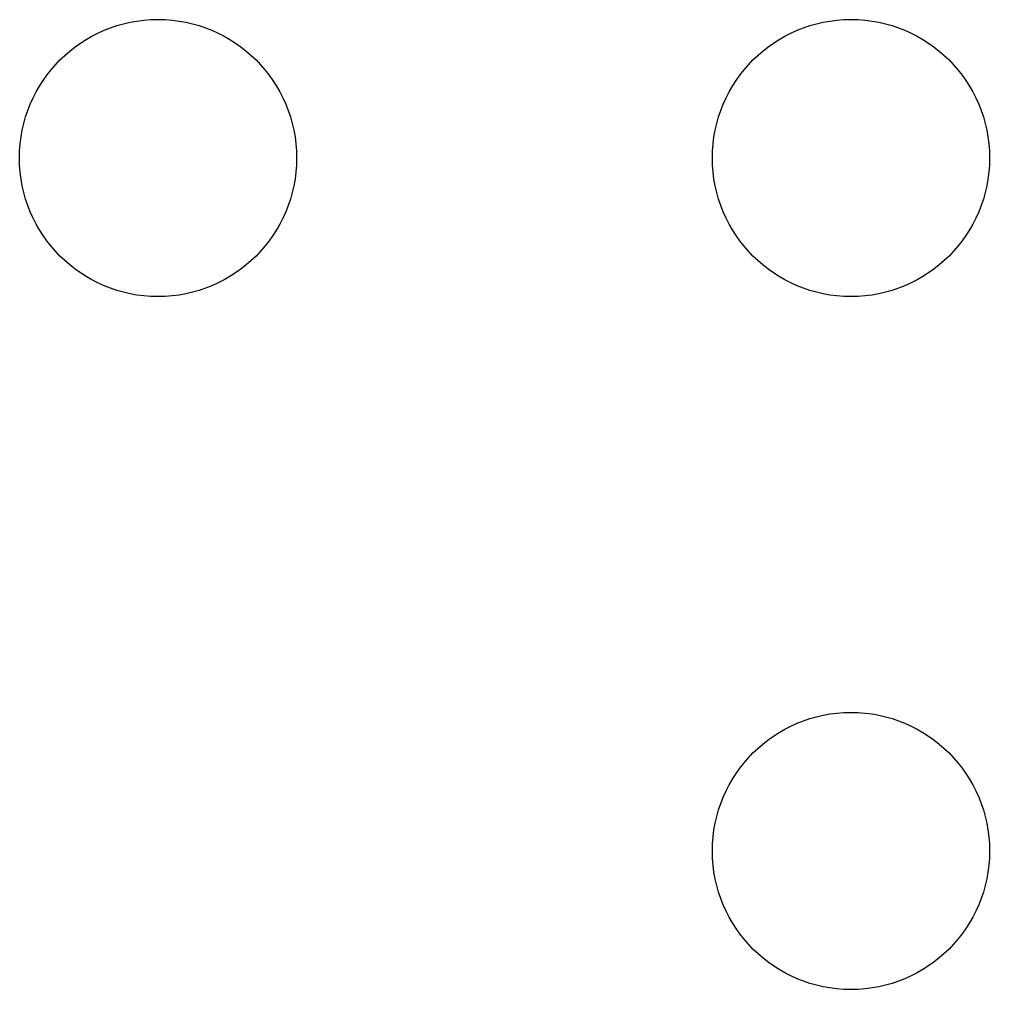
# Model space of a CAD drawing. Extents: x -4 to 24, y -4 to 24.
import ezdxf

# ---------------------------------------------------------------- set-up
doc = ezdxf.new("R2010")
doc.units = 0
doc.layers.get('0').update_dxf_attribs({"linetype": 'CONTINUOUS'})
doc.layers.add('layer1', color=2, linetype='CONTINUOUS')
doc.layers.add('layer2', color=3, linetype='CONTINUOUS')

msp = doc.modelspace()

# ---------------------------------------------------------------- linework, layer by layer
msp.add_circle((0, 20), 4)
at = {"layer": 'layer1'}
msp.add_circle((20, 20), 4, dxfattribs=at)
at = {"layer": 'layer2'}
msp.add_circle((20, 0), 4, dxfattribs=at)

doc.saveas('drawing.dxf')
